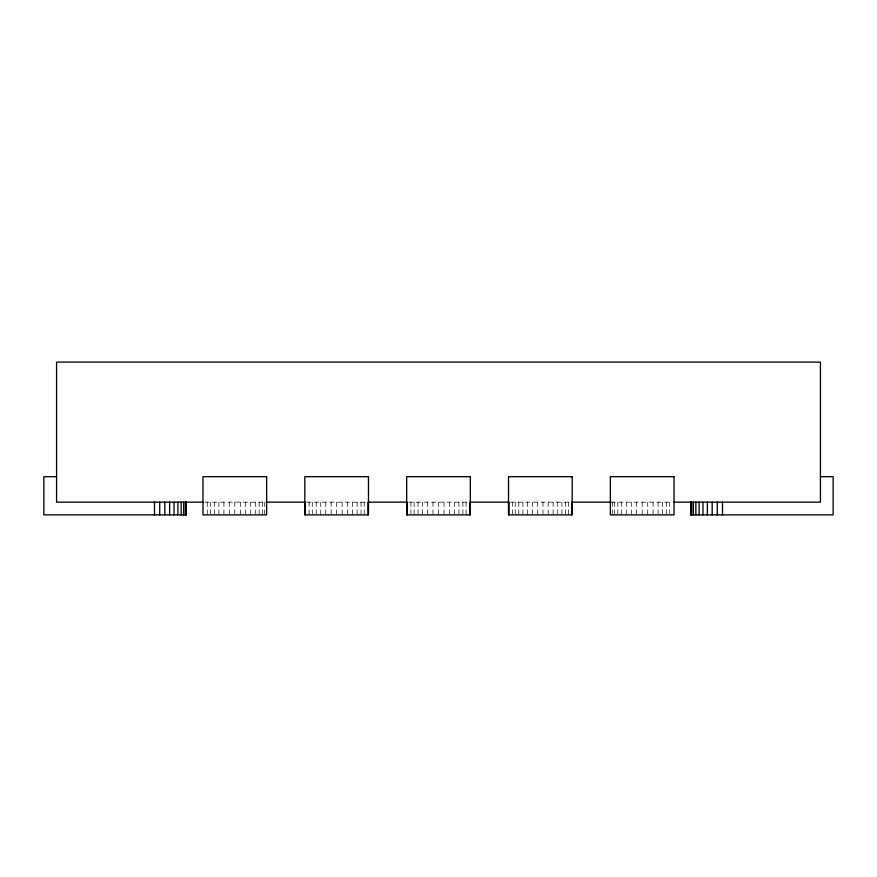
<?xml version="1.0" encoding="UTF-8"?>
<svg xmlns="http://www.w3.org/2000/svg" width="877" height="877" viewBox="0 0 877 877"><rect width="100%" height="100%" fill="white"/><g stroke="black" fill="none" stroke-linecap="round" stroke-linejoin="round"><path stroke-width="0.66" stroke-dasharray="4.38 3.29" d="M204.9 502.148L266.148 502.148M306.753 502.148L366.564 502.148M408.594 502.148L468.406 502.148M510.239 502.148L570.445 502.148M610.852 502.148L672.1 502.148M669.754 502.148L669.754 514.887M666.575 502.148L666.575 514.887M662.65 502.148L662.65 514.887M658.101 502.148L658.101 514.887M653.08 502.148L653.08 514.887M647.719 502.148L647.719 514.887M642.194 502.148L642.194 514.887M636.669 502.148L636.669 514.887M631.308 502.148L631.308 514.887M626.277 502.148L626.277 514.887M621.727 502.148L621.727 514.887M617.814 502.148L617.814 514.887M614.624 502.148L614.624 514.887M612.278 502.148L612.278 514.887M568.34 502.148L568.34 514.887M565.457 502.148L565.457 514.887M561.905 502.148L561.905 514.887M557.75 502.148L557.75 514.887M553.135 502.148L553.135 514.887M548.158 502.148L548.158 514.887M542.973 502.148L542.973 514.887M537.722 502.148L537.722 514.887M532.536 502.148L532.536 514.887M527.559 502.148L527.559 514.887M522.933 502.148L522.933 514.887M518.789 502.148L518.789 514.887M515.227 502.148L515.227 514.887M512.354 502.148L512.354 514.887M466.06 502.148L466.06 514.887M462.881 502.148L462.881 514.887M458.956 502.148L458.956 514.887M454.418 502.148L454.418 514.887M449.386 502.148L449.386 514.887M444.025 502.148L444.025 514.887M438.5 502.148L438.5 514.887M432.975 502.148L432.975 514.887M427.614 502.148L427.614 514.887M422.582 502.148L422.582 514.887M418.044 502.148L418.044 514.887M414.119 502.148L414.119 514.887M410.94 502.148L410.94 514.887M364.218 502.148L364.218 514.887M361.039 502.148L361.039 514.887M357.114 502.148L357.114 514.887M352.565 502.148L352.565 514.887M347.544 502.148L347.544 514.887M342.183 502.148L342.183 514.887M336.658 502.148L336.658 514.887M331.133 502.148L331.133 514.887M325.773 502.148L325.773 514.887M320.741 502.148L320.741 514.887M316.202 502.148L316.202 514.887M312.278 502.148L312.278 514.887M309.088 502.148L309.088 514.887M264.711 502.148L264.711 514.887M262.376 502.148L262.376 514.887M259.186 502.148L259.186 514.887M255.273 502.148L255.273 514.887M250.723 502.148L250.723 514.887M245.692 502.148L245.692 514.887M240.331 502.148L240.331 514.887M234.806 502.148L234.806 514.887M229.281 502.148L229.281 514.887M223.92 502.148L223.92 514.887M218.899 502.148L218.899 514.887M214.35 502.148L214.35 514.887M210.425 502.148L210.425 514.887M207.246 502.148L207.246 514.887"/><path stroke-width="1.32" d="M56.577 476.693L43.85 476.693L43.85 514.887L186.308 514.887L186.308 502.148M820.423 476.693L833.15 476.693L833.15 514.887L690.692 514.887L690.692 502.148M202.982 502.148L56.577 502.148L56.577 362.113L820.423 362.113L820.423 502.148L674.018 502.148M266.148 502.148L305.317 502.148L305.317 514.887M610.852 502.148L571.738 502.148L571.738 514.887M722.516 502.148L722.516 514.887M717.276 502.148L717.276 514.887M712.179 502.148L712.179 514.887M707.366 502.148L707.366 514.887M702.97 502.148L702.97 514.887M699.101 502.148L699.101 514.887M695.867 502.148L695.867 514.887M693.367 502.148L693.367 514.887M691.657 502.148L691.657 514.887M691.175 502.148L691.175 514.887M690.802 502.148L690.802 514.887M508.956 514.887L508.956 502.148L469.842 502.148L469.842 514.887M407.158 514.887L407.158 502.148L368 502.148L368 514.887M186.198 502.148L186.198 514.887M185.825 502.148L185.825 514.887M185.343 502.148L185.343 514.887M183.633 502.148L183.633 514.887M181.133 502.148L181.133 514.887M177.899 502.148L177.899 514.887M174.03 502.148L174.03 514.887M169.634 502.148L169.634 514.887M164.821 502.148L164.821 514.887M159.724 502.148L159.724 514.887M154.484 502.148L154.484 514.887M266.641 476.693L202.982 476.693L202.982 514.887L266.641 514.887L266.641 476.693M368.483 476.693L304.823 476.693L304.823 514.887L368.483 514.887L368.483 476.693M470.324 476.693L406.676 476.693L406.676 514.887L470.324 514.887L470.324 476.693M572.177 476.693L508.517 476.693L508.517 514.887L572.177 514.887L572.177 476.693M674.018 476.693L610.359 476.693L610.359 514.887L674.018 514.887L674.018 476.693"/></g></svg>
